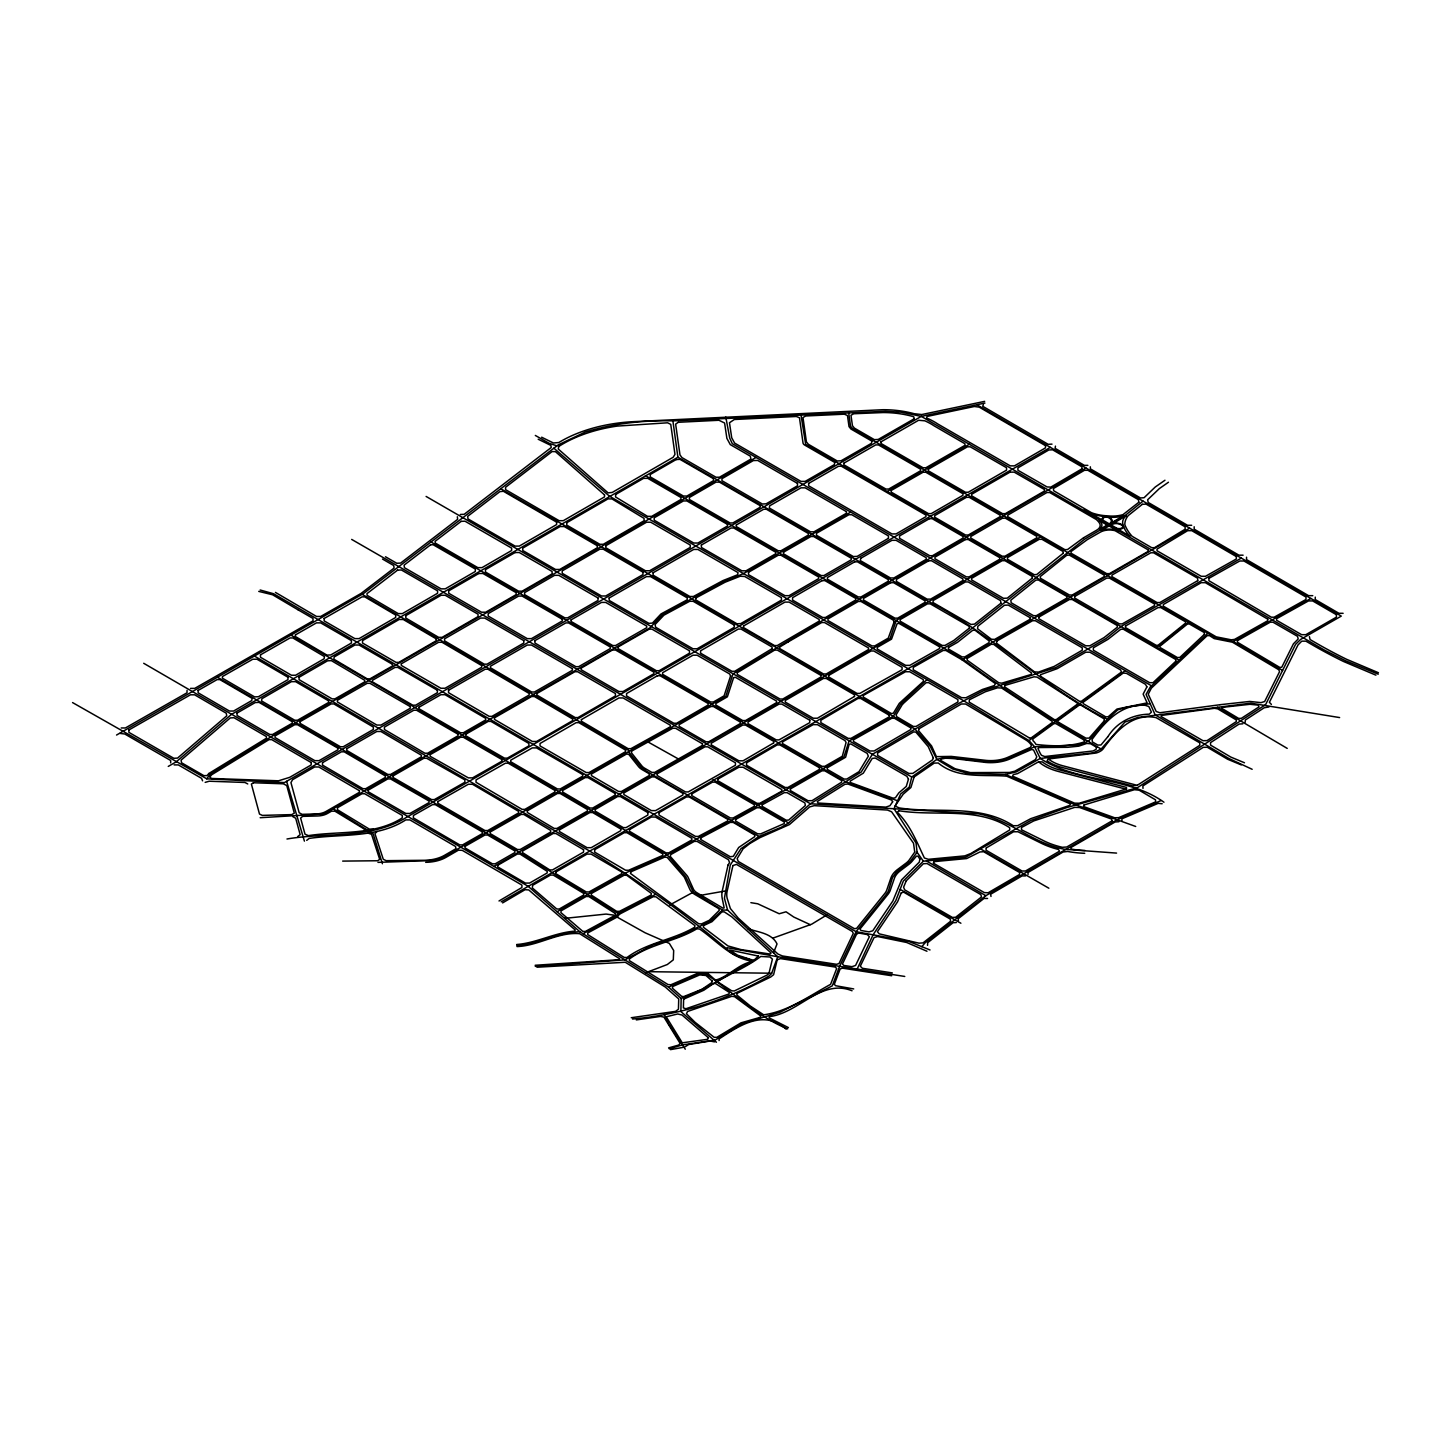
<?xml version="1.0" encoding="UTF-8"?>
<svg xmlns="http://www.w3.org/2000/svg" width="1451" height="1451" viewBox="0 0 1451 1451"><rect width="100%" height="100%" fill="white"/><g stroke="black" fill="none" stroke-linecap="round" stroke-linejoin="round"><path stroke-width="1.5" d="M187.034 690.386L187.016 692.78L125.385 727.967L121.195 727.967M719.097 1040.548L719.116 1038.898C740.191 1025.059 763.752 1009.225 786.097 1029.14M1246.554 557.202L1246.518 559.596L1308.584 595.654L1312.774 595.672M170.656 762.881L170.692 760.505L124.786 734.006L119.943 733.39M1315.277 597.123L1315.223 599.517L1338.947 613.301L1343.118 613.32M143.703 663.288L528.091 886.253L579.783 931.705L668.566 987.133L681.154 998.469L680.882 1011.601L716.413 1042.253M591.409 893.453L591.301 895.086L616.657 911.319L619.396 911.373L651.082 895.067L651.39 893.453L626.778 875.316L624.148 875.207L591.682 893.29M927.534 945.345L927.715 942.66L953.126 922.691L956.318 922.564M1245.139 722.29L1245.357 720.004L1264.22 707.762L1269.008 706.963M1055.457 446.128L1055.113 448.341L1084.405 465.372L1087.851 465.372M1150.171 703.681L1127.246 707.072L1117.814 709.811L1107.385 719.333L1088.667 741.008L1078.945 745.016L1034.617 746.793L1007.121 758.891L997.508 761.467L986.734 761.648L945.381 757.186L936.856 759.417L911.754 777.01L909.269 787.095L900.654 793.987L894.034 808.751L916.034 842.958L917.086 852.263L923.344 861.205L965.441 857.36L1030.954 820.414L1066.938 807.518L1137.366 787.712L1265.562 704.696L1295.58 644.298L1300.622 639.456L1341.268 616.095L976.904 404.756M983.433 404.557L982.708 406.28L1048.184 444.314L1051.993 444.133M857.16 969.068L873.085 934.825L895.793 900.618L903.338 881.065L923.344 861.205M773.546 952.817L777.029 943.948C771.968 933.156 758.057 932.213 748.045 928.785M500.758 488.751L776.738 647.817L915.055 729.164L930.218 746.34L936.856 759.417L952.582 768.921L967.853 773.419L1005.362 774.435L1016.317 771.896L1040.258 758.438L1093.22 752.869L1101.164 749.024L1124.87 722.108L1137.747 717.447L1250.708 703.155L1339.618 717.574M685.053 1046.806L688.681 1044.539L710.156 1041.02L714.527 1041.891M619.523 914.021L617.437 916.905L587.782 932.939L587.691 934.553L624.238 957.442L626.995 957.497C647.418 942.37 673.173 940.012 694.666 927.207L694.938 925.575L655.997 896.845L653.258 896.682L619.124 914.366M72.55 702.574L206.749 778.824L209.887 774.508L270.775 736.999L756.025 457.446M917.086 852.263L910.23 861.441L896.119 872.577L892.456 877.71L888.338 891.277L885.654 895.231L856.072 931.687L839.567 966.33L832.275 985.864L779.876 1012.308L742.404 1023.608L715.18 1040.059L682.46 1044.901L669.237 1048.819M655.253 894.56L618.217 913.386L616.167 916.071L583.066 933.755M921.838 946.669L925.012 942.914L985.828 895.702L1116.49 820.087L1160.963 800.589M363.693 830.697L364.908 829.41L334.963 811.2L331.517 811.163L327.436 813.503A14.746 8.506 0 0 1 317.715 815.97L302.624 816.369L300.629 818.11L305.018 834.198L308.392 835.631C339.552 830.824 374.521 835.722 402.308 817.874L402.308 815.462L364.691 793.751L361.916 793.751L337.521 807.717L337.466 809.749L369.261 829.083L373.56 829.319M377.097 831.459L374.938 833.654L383.282 859.3L386.184 860.661L424.182 860.298A29.473 17.013 0 0 0 444.532 855.31L455.94 848.726L455.596 846.513L409.907 819.906L405.772 819.888C377.206 838.333 341.257 833.672 309.154 838.424L306.705 840.365M1207.849 633.307L1150.226 687.067L1146.054 694.412L1155.159 714.871L1228.834 758.474L1252.159 769.284M926.953 679.648L900.962 703.699L893.381 716.25L849.035 741.044L843.902 756.987L731.34 820.45L667.17 854.802L625.544 872.94L557.075 911.736M904.753 976.45L777.7 956.735L727.586 910.103L722.544 910.067L710.156 921.294L677.164 937.219L653.059 944.837L624.909 959.873L535.292 966.384M727.586 910.103L724.43 898.242L730.288 864.977L740.989 848.654L759.018 836.447L781.255 827.27L788.528 822.935L810.438 803.763L861.205 772.041L872.396 754.284L959.673 702.919L983.633 690.622L1055.766 667.623L1106.115 638.494L1120.916 626.542L1241.294 558.109M1156.991 647.382L1188.442 622.134M1143.043 501.121L1125.758 514.978L1084.604 539.192L955.175 641.705L501.194 901.833M297.709 836.574L300.157 834.633L295.696 818.237L292.776 816.623M553.865 448.196L609.456 496.169L963.754 700.815L1028.995 740.59L1125.214 670.652M1137.203 785.336L1199.832 745.288L1199.723 742.821L1156.102 717.646C1132.342 712.586 1115.438 731.703 1103.05 749.024A14.746 8.506 0 0 1 1096.158 753.015L1048.166 759.036L1047.096 760.796A39.304 22.69 0 0 0 1061.588 767.325L1132.542 785.898L1137.203 785.336L1062.803 765.765A36.348 20.985 0 0 1 1048.438 759M1164.972 480.245L1155.268 486.992L1144.077 497.711L1140.468 497.965L1090.354 468.836L1090.354 466.823M1168.454 482.24L1159.349 488.588L1147.632 499.779L1148.194 502.445L1187.553 525.316L1191.67 525.298M826.997 914.837L811.671 924.196L772.803 938.162M499.017 900.98L521.925 887.504L521.907 885.074L462.27 850.359L458.443 850.159L446.019 857.341A29.473 17.013 0 0 1 425.687 862.311M502.608 902.903L525.026 889.717L528.726 889.916L575.285 930.018L574.451 931.161C554.554 932.703 536.489 943.023 516.665 944.51M1086.001 468.038L822.717 620.393L732.936 673.917L725.826 696.317L441.34 858.303L433.831 860.461L377.967 862.366M850.54 512.221L743.329 573.689L723.995 581.561L662.781 614.317L649.957 627.848L324.262 813.902L260.164 817.711M645.477 475.674L963.138 659.298L1189.602 528.128M168.262 766.418L176.315 761.775L231.398 714.436L677.907 457.228L929.311 601.857C992.901 634.504 1043.396 687.048 1107.385 719.333M1040.494 536.906L896.246 620.357L890.116 638.513L494.084 866.338M887.25 491.49L969.377 444.26M1050.361 447.361L406.425 817.366C371.093 839.512 326.493 832.149 286.972 839.004M116.552 735.04L363.439 593.586L558.327 444.804L585.243 432.072A169.64 97.942 0 0 1 672.901 420.899L885.273 411.286L901.289 412.193L921.276 416.383L1324.491 650.121L1345.458 660.695L1378.232 674.189M1038.644 761.775L1017.532 773.619L1013.306 774.634L1012.544 776.14L1074.611 803.165L1079.181 803.237L1126.52 788.909L1126.448 787.421L1059.556 769.901A44.219 25.519 0 0 1 1042.38 761.92L1038.644 761.775A47.157 27.224 0 0 0 1058.341 771.46L1125.831 789.126M848.69 412.809L850.558 426.322L852.789 428.789L1215.213 637.551L1233.223 641.487L1310.852 598.465M669.636 905.043L693.306 892.147L722.544 910.067M668.566 987.133L699.237 973.893L707.29 974.999C734.079 993.028 757.186 1016.552 787.657 1028.868M681.154 998.469C699.273 991.577 717.356 982.127 733.136 971.59L753.105 961.288C745.687 956.808 736.274 957.86 729.726 951.421C686.087 914.42 638.585 880.394 589.269 850.848L254.415 656.052M205.171 782.379L209.216 781.218L244.929 782.47L247.758 783.957M668.585 1047.894L678.615 1045.083L680.138 1043.414L663.941 1017.115L660.55 1016.425L636.318 1019.908M670.453 1049.635L682.895 1047.404M645.586 972.787L667.315 964.516L673.3 959.855L673.681 950.532L669.364 943.422L645.133 932.793L613.465 915.073L606.083 914.076L564.639 918.374M984.667 401.365L921.73 414.551L914.239 413.716A72.35 41.771 0 0 0 882.988 409.708L634.051 421.624A117.386 67.762 0 0 0 558.798 442.537L553.411 442.99L541.64 437.204M984.939 403.07L921.276 416.383L284.396 782.597L206.749 778.824M698.965 895.612L725.427 890.95M632.527 1019.037C680.537 1014.721 727.259 1000.102 769.03 976.015L771.569 973.567L777.7 956.735L727.024 947.703M631.239 1017.731L675.531 1011.365L678.433 1009.243L678.723 998.959L665.32 987.061L625.272 962.267L536.943 967.218M1219.801 704.751L1159.821 712.749L1156.193 711.48L1148.231 694.177L1151.368 688.155L1207.105 635.701L1209.445 635.574L1214.215 638.603L1232.443 642.213L1278.748 669.727L1279.564 671.632L1264.673 701.504L1261.028 702.647L1249.764 701.432L1220.001 704.714M516.901 945.472C538.394 943.64 558.036 932.576 579.783 931.705M516.955 946.56C538.375 945.907 558.091 931.76 579.62 933.682L619.631 958.73L619.015 959.71L535.147 965.278M1242.782 723.813L1239.081 724.085L1210.497 742.658L1210.606 745.143L1230.829 757.077L1244.486 762.773M1118.939 821.719L1115.112 821.973L1070.493 847.747L1071.636 849.125A53.252 30.743 0 0 0 1085.003 850.467M460.312 514.47L464.175 514.307L551.235 447.525L550.908 445.421L538.194 439.236M1029.321 737.906L1031.262 737.852L1052.193 722.58L1052.138 721.274L1001.698 688.046L997.508 687.81L985.302 691.782L969.359 699.799L969.195 702.139L1029.067 737.761M342.672 861.096L377.695 860.751L379.69 859.337L371.547 834.307L368.191 833.164M1025.531 875.914L1022.066 875.914L990.634 894.233L990.997 896.446M190.516 688.391L194.688 688.409L313.017 620.865L313.017 618.452L298.253 609.928M1243.09 555.189L1238.9 555.171L1194.209 529.18L1194.173 526.749M174.12 764.895L178.328 764.913L201.58 778.335L202.578 780.819M987.569 898.477L984.032 898.423L958.15 918.755L958.422 920.895M771.696 973.222L649.595 971.698M1116.563 853.097L1065.342 849.361C1033.765 844.228 1009.225 818.999 977.629 813.739L810.438 803.763L351.668 539.409M1162.16 803.727L1158.116 803.364L1121.877 818.817L1121.986 820.414M892.311 972.914L862.366 968.289L860.298 966.203L874.046 937.6L877.601 936.53L906.657 942.479L926.971 951.239M891.694 975.743L842.378 968.143L840.147 968.978L834.307 984.304L835.613 985.719L853.714 988.929M750.874 902.667L757.748 903.792L779.205 913.749L786.061 911.808L793.788 917.05L810.311 924.704M852.045 990.761C821.103 978.409 798.975 1013.034 769.411 1016.625L769.157 1017.895L788.383 1027.58M258.75 591.391L272.607 594.783L298.235 609.928M260.146 590.013L273.586 593.731L856.072 931.687L908.761 941.409L930.018 949.97M556.948 445.856L549.222 443.335L535.328 435.445M1135.698 826.471L1072.253 803.618L1005.362 774.435M897.607 800.789L845.643 781.763L431.001 542.003M1241.258 764.913L1227.6 759.236L1207.323 747.265L1203.278 747.319L1142.898 785.934L1142.989 788.419M1378.45 672.738L1346.582 659.28A499.761 288.531 0 0 1 1316.547 643.301L1310.09 639.565L1309.401 636.644M1375.911 675.168L1343.535 661.493A504.676 291.379 0 0 1 1313.064 645.296L1305.918 641.161L1301.747 641.161L1298.01 644.933L1269.389 702.302L1271.402 704.424M1163.956 802.222C1127.518 776.104 1077.404 782.923 1040.258 758.438L1034.617 746.793L1028.995 740.59M900.128 889.372L960.888 923.235M646.82 741.298L679.721 759.707M981.384 849.397L1048.855 888.212M713.04 779.604L788.528 822.935M1151.568 685.833L732.283 443.68L729.726 438.057L725.79 417.09M962.213 659.897L945.925 650.483L943.132 650.465L913.278 667.369L913.259 669.763L961.596 697.677L965.913 697.768L982.436 689.461L994.407 685.561L995.422 683.621L962.086 659.806M426.104 496.442L911.754 777.01M385.494 556.767L396.74 563.26L400.585 563.097L457.645 519.331L457.337 516.756M382.502 559.052L393.747 565.545L394.055 568.103L361.099 593.405L320.689 616.475L316.518 616.457L275.436 592.407M1179.083 660.151L805.686 444.369L801.006 415.004M362.17 594.311L629.734 751.038M759.018 836.447L646.62 771.352L640.562 766.636L628.464 751.745M217.487 677.218L518.333 851.628L618.217 913.386M1287.218 748.39L1217.462 707.236M926.409 860.933L985.828 895.702M1233.223 641.487L1282.575 670.453M290.925 635.121L667.17 854.802L685.779 876.785L693.306 892.147M333.258 808.769L373.125 833.708L382.411 863.744M1101.164 749.024C1053.879 721.165 1007.194 692.145 963.138 659.298M685.271 1049.2L668.585 1023.735L664.177 1014.176M286.627 781.309L304.42 841.127M672.901 420.899L677.907 457.228M1028.034 874.463L1028.015 872.45L1063.111 851.991L1067.664 851.465A69.63 40.211 0 0 0 1084.731 853.297M393.076 775.904L393.076 777.5L431.564 799.592L434.357 799.592L464.882 782.252L464.864 779.858L426.648 758.256L423.855 758.256L393.076 775.904M1030.065 617.673L1030.065 619.287L994.66 639.401L991.414 639.256L977.575 628.773L977.829 626.27L1004.437 605.248L1008.264 605.085L1030.065 617.673M1038.825 617.11L1038.825 618.725L1085.729 645.786L1089.882 645.786L1104.12 637.569L1117.361 627.158L1117.143 625.454L1072.216 599.499L1069.423 599.499L1038.825 617.11M237.057 713.058L237.057 715.47L269.777 734.478L272.57 734.496L292.195 723.269L292.213 721.673L259.04 702.375L255.213 702.574L237.057 713.058M287.969 677.236L287.969 679.648L258.423 696.716L254.614 696.897L222.402 678.179L222.402 676.565L252.782 659.226L256.972 659.226L287.969 677.236M299.069 677.254L299.069 679.667L332.116 698.874L334.909 698.874L364.673 681.879L364.691 680.265L331.354 660.622L327.545 660.822L299.069 677.254M311.185 762.537L311.185 764.949L289.71 777.337L278.501 780.801L211.574 778.462L209.706 777.083L211.719 774.725L268.979 739.647L271.682 739.611L311.185 762.537M410.307 706.637L410.307 708.233L380.996 725.065L376.843 725.065L337.376 701.939L337.394 700.325L367.157 683.33L369.932 683.33L410.307 706.637M419.067 707.199L419.067 708.795L460.547 732.755L463.322 732.773L485.686 719.95L485.704 718.354L445.022 694.684L440.868 694.684L419.067 707.199M437.404 690.259L437.404 692.671L415.603 705.186L412.809 705.186L372.454 681.897L372.472 680.283L395.017 667.406L397.81 667.406L437.404 690.259M523.811 640.635L523.793 643.047L487.028 664.159L484.253 664.159L444.568 640.834L444.586 638.821L480.535 618.072L484.707 618.072L523.811 640.635M534.929 640.635L534.929 643.047L575.866 666.68L578.659 666.68L610.272 648.579L610.272 646.983L568.592 622.914L565.799 622.914L534.929 640.635M556.622 522.142L556.622 524.555L519.277 546.102L515.105 546.102L468.002 518.896L467.675 516.338L499.888 491.635L503.388 491.272L556.622 522.142M562.335 619.305L562.335 620.901L531.465 638.64L527.293 638.64L488.189 616.058L488.189 613.646L518.624 596.071L522.106 596.071L562.335 619.305M566.761 522.705L566.761 525.117L599.843 544.288L603.308 544.288L644.063 520.764L644.063 518.37L612.05 498.963L608.023 498.872L566.761 522.705M571.095 619.867L571.095 621.463L612.775 645.532L615.569 645.55L646.711 627.703L646.711 626.088L605.684 602.401L601.512 602.401L571.095 619.867M597.34 545.739L597.34 547.752L559.723 569.463L555.552 569.463L522.759 550.509L522.759 548.115L560.086 526.55L564.258 526.55L597.34 545.739M598.03 597.993L598.03 600.406L567.631 617.854L564.838 617.854L524.609 594.638L524.609 592.625L554.59 575.322L558.762 575.322L598.03 597.993M605.811 545.739L605.811 547.752L645.459 570.751L649.631 570.751L690.241 547.426L690.241 545.032L650.737 522.215L646.566 522.215L605.811 545.739M609.166 597.993L609.166 600.406L648.942 623.368L652.424 623.078L661.057 613.918L687.175 599.825L687.248 597.866L650.592 576.609L646.42 576.609L609.166 597.993M701.377 545.032L701.377 547.444L741.842 570.805L746.014 570.805L775.686 553.792L775.686 552.196L733.789 528.019L731.014 528.001L701.377 545.032M727.55 524.41L727.531 526.006L697.895 543.037L693.723 543.019L654.201 520.202L654.201 517.807L683.421 500.94L686.903 500.94L727.55 524.41M736.31 524.972L736.31 526.568L778.208 550.763L780.983 550.763L808.37 535.074L808.37 533.478L766.436 509.265L763.661 509.265L736.31 524.972M743.529 625.998L743.529 627.594L774.526 645.568L777.264 645.55L819.216 621.101L819.216 619.486L789.09 602.092L784.937 602.092L743.529 625.998M760.179 505.655L760.179 507.251L732.828 522.959L730.053 522.959L689.388 499.489L689.388 497.475L715.978 482.131L719.46 482.131L760.179 505.655M790.378 788.927L790.378 790.523L808.026 800.716L812.088 800.662L841.653 782.162L841.616 780.547L824.767 770.807L821.973 770.807L790.378 788.927M797.506 483.401L797.506 485.813L766.164 503.805L762.337 504.005L721.963 480.698L721.963 478.685L753.341 460.566L757.73 460.439L797.506 483.401M808.642 483.419L808.642 485.813L891.93 533.914L896.101 533.914L925.956 516.665L925.956 515.069L841.362 466.224L838.569 466.224L808.642 483.419M819.489 767.76L819.489 769.375L787.893 787.476L785.1 787.476L746.558 765.239L746.558 762.809L777.156 744.925L779.913 744.925L819.489 767.76M820.976 675.386L820.958 677L782.778 699.037L780.003 699.037L737.253 674.352L737.217 672.738L774.598 650.121L777.337 650.102L820.976 675.386M827.288 767.779L827.27 769.375L844.065 779.06L846.804 779.042L859.01 771.66L868.333 756.207L867.208 753.395L850.866 743.964L849.161 744.29L845.607 757.259L827.288 767.779M828.739 675.404L828.739 677L857.033 693.415L859.826 693.415L902.069 669.727L902.105 667.333L873.792 650.991L871.017 650.991L828.739 675.404M843.865 463.177L843.865 464.792L885.908 489.06L888.683 489.06L920.533 470.813L920.551 469.199L878.472 444.913L875.678 444.913L843.865 463.177M880.975 441.866L880.975 443.462L923.054 467.766L925.847 467.766L964.969 445.348L964.969 443.752L934.208 425.905A67.435 38.941 0 0 0 924.904 420.826L918.592 420.264L880.975 441.866M910.811 727.894L910.811 729.508L874.119 750.965L869.965 750.983L853.442 741.443L853.46 739.847L891.73 718.299L894.523 718.318L910.811 727.894M1066.92 596.452L1066.92 598.066L1036.322 615.677L1033.547 615.677L1011.184 602.764L1010.821 600.17L1035.851 580.11L1038.39 579.983L1066.92 596.452M1074.719 596.47L1074.719 598.066L1119.41 623.876L1122.222 623.894L1154.543 605.593L1154.543 603.979L1109.471 578.115L1106.678 578.115L1074.719 596.47M337.956 748.19L337.938 749.804L319.039 760.669L314.867 760.65L275.037 737.543L275.055 735.947L294.698 724.72L297.473 724.72L337.956 748.19M368.191 790.16L368.191 791.756L405.772 813.449L409.944 813.467L429.024 802.621L429.043 801.025L390.555 778.933L387.762 778.933L368.191 790.16M392.532 664.358L392.514 665.955L369.969 678.832L367.194 678.832L333.857 659.189L334.22 656.958L354.878 645.024L359.05 645.024L392.532 664.358M401.31 663.814L401.292 665.41L440.886 688.264L445.058 688.264L481.732 667.206L481.75 665.592L442.065 642.285L438.619 642.267L401.31 663.814M458.044 734.206L458.026 735.802L427.628 753.214L424.871 753.214L384.424 729.508L384.442 727.096L413.771 710.246L416.564 710.246L458.044 734.206M465.825 734.206L465.825 735.802L504.495 758.148L507.288 758.148L528.871 745.887L528.908 743.474L490.964 721.401L488.189 721.401L465.825 734.206M554.899 790.414L554.899 792.028L524.863 809.368L522.088 809.368L476.019 782.289L476.055 779.876L505.438 763.19L508.213 763.19L554.899 790.414M572.383 668.675L572.383 670.289L534.44 692.018L531.683 692L490.456 667.786L490.474 666.19L527.275 645.042L531.447 645.042L572.383 668.675M581.162 668.131L581.162 669.727L618.906 691.528L623.078 691.528L653.875 673.754L653.875 672.139L615.55 650.03L612.449 650.03L581.162 668.131M618.072 646.983L618.072 648.579L656.378 670.707L659.153 670.707L689.479 653.186L689.479 650.792L651.989 629.154L649.214 629.135L618.072 646.983M642.956 572.184L642.956 574.596L605.702 595.998L601.512 595.998L562.226 573.308L562.226 570.896L599.825 549.185L603.308 549.203L642.956 572.184M653.095 572.764L653.095 575.176L689.824 596.47L693.36 596.506L722.961 580.581L737.652 574.759L738.015 572.601L697.895 549.439L693.705 549.439L653.095 572.764M748.516 572.256L748.498 574.65L784.937 595.672L789.09 595.672L818.654 578.604L818.654 577.008L780.964 555.243L778.189 555.243L748.516 572.256M783.486 552.214L783.486 553.81L821.157 575.557L823.932 575.557L851.229 559.814L851.229 558.2L813.648 536.525L810.873 536.525L783.486 552.214M846.441 511.659L846.441 513.255L813.993 531.828L810.529 531.828L769.302 508.013L769.647 505.819L800.988 487.826L805.16 487.826L846.441 511.659M891.186 490.492L891.186 492.107L928.459 513.618L931.234 513.618L962.956 495.299L962.956 493.703L925.829 472.246L923.036 472.246L891.186 490.492M928.35 469.217L928.332 470.813L965.459 492.252L968.252 492.252L1006.559 470.142L1006.541 467.73L970.247 446.799L967.454 446.799L928.35 469.217M128.885 729.962L128.885 732.356L173.83 758.293L177.548 758.093L226.737 715.869L226.302 713.239L194.634 694.811L190.462 694.793L128.885 729.962M324.172 618.471L324.153 620.883L354.878 638.621L359.05 638.621L395.688 617.455L395.706 615.043L364.781 596.887L362.006 596.869L324.172 618.471M448.522 690.277L448.522 692.689L489.187 716.359L491.962 716.359L529.143 695.047L529.162 693.451L487.953 669.237L485.178 669.219L448.522 690.277M465.045 846.35L465.045 847.946L492.433 863.817L495.208 863.835L514.887 852.553L514.905 850.939L487.699 835.032L484.906 835.032L465.045 846.35M582.685 774.544L582.685 776.158L560.195 788.981L557.402 788.963L510.734 761.757L510.752 760.161L532.336 747.882L536.525 747.9L582.685 774.544M615.133 793.479L615.115 795.094L592.697 808.044L589.922 808.026L562.662 792.046L562.68 790.432L585.17 777.591L587.963 777.609L615.133 793.479M647.871 812.614L647.871 815.027L626.07 827.614L623.295 827.614L595.164 811.109L595.182 809.495L617.6 796.545L620.375 796.545L647.871 812.614M649.359 773.836L649.359 775.451L621.391 791.484L618.616 791.484L591.446 775.614L591.464 774L626.469 754.048L628.682 754.284L638.458 766.527A19.643 11.354 0 0 0 642.376 769.792L649.359 773.836M657.14 773.855L657.14 775.469L685.471 791.92L688.246 791.92L735.439 765.221L735.457 762.827L707.725 746.83L704.932 746.812L657.14 773.855M682.968 793.352L682.949 794.948L655.562 810.637L651.39 810.619L623.857 794.549L623.876 792.935L651.844 776.902L654.637 776.902L682.968 793.352M691.71 793.933L691.71 795.529L730.343 817.965L733.154 817.983L754.339 806.303L754.375 804.725L715.27 782.143L712.477 782.143L691.71 793.933M1148.303 549.947L1148.303 551.326L1109.471 573.635L1106.678 573.635L1071.164 553.266L1071.001 551.58L1087.252 539.663L1100.039 532.299A13.186 7.618 0 0 1 1115.075 530.685L1148.303 549.947M1336.444 614.734L1336.425 617.147L1305.827 634.686L1301.638 634.686L1276.59 620.266L1276.626 618.67L1308.494 600.914L1312.683 600.932L1336.444 614.734M260.473 654.836L260.454 657.249L291.451 675.241L295.605 675.241L324.099 658.79L324.462 656.577L292.848 637.95L290.073 637.932L260.473 654.836M299.994 721.691L299.994 723.287L340.459 746.757L343.234 746.757L373.324 729.472L373.36 727.06L333.893 703.935L331.118 703.916L299.994 721.691M322.503 762.682L322.485 765.094L362.913 788.691L365.688 788.709L385.277 777.482L385.295 775.886L344.177 751.818L341.402 751.818L322.503 762.682M328.633 700.869L328.615 702.465L297.509 720.24L294.734 720.24L261.543 700.924L261.887 698.729L291.433 681.662L295.587 681.662L328.633 700.869M346.698 748.77L346.68 750.385L387.798 774.453L390.573 774.453L421.352 756.805L421.37 755.209L380.942 731.504L376.788 731.485L346.698 748.77M405.808 615.641L405.79 618.053L438.655 637.352L442.102 637.37L478.05 616.621L478.05 614.208L445.239 595.273L441.068 595.273L405.808 615.641M436.152 638.803L436.134 640.816L398.807 662.363L396.014 662.363L362.532 643.029L362.532 640.616L399.134 619.486L403.287 619.504L436.152 638.803M482.439 831.985L482.421 833.581L462.543 844.917L459.749 844.899L413.372 817.892L413.408 815.48L432.507 804.634L435.3 804.634L482.439 831.985M494.465 717.81L494.446 719.406L532.39 741.479L536.544 741.479L572.673 720.621L572.692 719.025L534.403 696.516L531.628 696.516L494.465 717.81M497.693 865.286L497.693 866.882L525.389 883.079L529.561 883.079L547.154 872.976L547.227 871.344L520.038 854.077L517.318 854.022L497.693 865.286M501.973 759.58L501.973 761.176L472.573 777.863L468.365 777.881L430.131 756.261L430.131 754.665L460.529 737.253L463.322 737.253L501.973 759.58M581.398 719.605L581.398 721.22L628.102 748.662L630.895 748.68L670.289 726.806L670.326 725.228L623.078 697.949L618.906 697.949L581.398 719.605M620.792 829.047L620.792 830.661L591.21 847.692L587.056 847.674L559.415 831.514L559.433 829.899L589.868 812.542L592.643 812.542L620.792 829.047M198.152 690.422L198.134 692.816L229.439 711.044L233.593 711.044L251.749 700.561L252.111 698.348L219.881 679.612L217.088 679.594L198.152 690.422M359.431 790.704L359.413 792.3L325.913 811.508A14.746 8.506 0 0 1 316.191 813.957L302.062 814.337L299.16 812.723L290.944 782.597L292.558 779.713L314.649 766.962L318.803 766.98L359.431 790.704M437.821 801.605L437.821 803.201L484.942 830.534L487.736 830.552L518.587 812.959L518.606 811.363L472.518 784.284L468.347 784.247L437.821 801.605M583.574 849.687L583.556 852.1L552.45 869.947L549.729 869.893L522.56 852.626L522.632 850.993L553.139 833.491L555.914 833.509L583.574 849.687M594.674 849.706L594.656 852.118L625.508 870.183L628.464 870.31L662.672 855.437L662.871 853.95L626.977 832.693L624.22 832.693L594.674 849.706M604.541 494.918L604.523 496.895L563.296 520.691L559.125 520.691L505.547 489.622L505.583 487.264L552.106 451.569L555.443 451.642L604.541 494.918M659.008 812.651L658.99 815.063L695.464 836.393L698.294 836.447L727.695 820.94L727.767 819.362L689.189 796.962L686.414 796.962L659.008 812.651M750.33 960.888L750.33 961.922C737.598 965.278 729.127 975.798 716.758 979.788L714.799 979.588L708.052 973.603L698.838 972.75L670.942 984.739L668.04 984.576L629.317 960.598L629.408 958.984C649.758 943.948 675.422 941.626 696.825 928.821L699.509 928.985C716.032 940.23 729.98 957.116 750.33 960.888M939.668 646.874L939.649 648.47L909.795 665.374L905.605 665.356L877.256 648.996L877.256 647.382L891.513 639.147L897.117 623.658L898.913 623.35L939.668 646.874M948.464 647.454L948.446 649.05L962.067 656.922L964.824 656.904L989.002 642.648L989.183 640.943L975.108 630.278L972.75 630.278L957.497 642.34L948.464 647.454M490.22 832.003L490.202 833.6L517.408 849.506L520.183 849.506L550.673 832.04L550.691 830.425L523.811 814.446L521.054 814.428L490.22 832.003M536.924 693.469L536.906 695.083L575.195 717.574L577.951 717.574L615.442 695.936L615.442 693.542L577.661 671.74L574.886 671.722L536.924 693.469M629.498 829.646L629.48 831.26L665.973 852.843L668.748 852.862L691.855 839.929L691.873 838.333L655.471 817.058L651.318 817.04L629.498 829.646M717.81 779.133L717.81 780.729L756.932 803.31L759.744 803.328L781.781 791.176L781.817 789.598L743.093 767.234L738.904 767.234L717.81 779.133M527.33 810.819L527.312 812.451L554.191 828.43L556.948 828.448L587.401 811.073L587.419 809.477L560.159 793.479L557.384 793.479L527.33 810.819M625.581 750.094L625.562 751.691L588.979 772.567L586.186 772.549L540.026 745.905L540.026 743.492L576.12 722.652L578.895 722.652L625.581 750.094M782.47 741.896L782.452 743.492L821.991 766.328L824.785 766.328L842.305 756.279L846.078 742.495L844.99 740.572L817.421 724.648L813.213 724.629L782.47 741.896M809.767 720.24L809.749 722.634L779.006 739.901L776.212 739.883L748.009 723.614L748.009 721.999L779.042 704.098L781.817 704.098L809.767 720.24M295.387 634.903L295.369 636.517L326.965 655.126L330.774 654.945L351.414 643.029L351.414 640.616L320.671 622.878L316.481 622.86L295.387 634.903M1267.739 619.142L1267.721 620.756L1234.547 639.401L1231.282 639.818L1216.228 636.844L1163.321 606.137L1163.303 604.541L1201.21 582.667L1205.364 582.667L1267.739 619.142M702.447 743.783L702.429 745.361L654.655 772.404L651.88 772.404L644.716 768.25A14.746 8.506 0 0 1 641.777 765.802L631.366 752.743L631.947 750.929L672.792 728.257L675.604 728.275L702.447 743.783M1236.361 556.585L1236.343 558.98L1205.473 576.301L1201.247 576.301L1157.027 550.763L1156.991 549.131L1187.643 530.685L1191.761 530.649L1236.361 556.585M1208.955 578.314L1208.901 580.708L1271.33 617.201L1274.123 617.219L1305.991 599.463L1306.027 597.068L1243.979 561.011L1239.789 560.993L1208.955 578.314M889.282 715.252L889.245 716.848L850.957 738.396L848.164 738.396L820.885 722.652L820.867 720.222L857.976 698.475L860.733 698.475L889.282 715.252M555.806 872.015L555.769 873.629L586.204 891.93L588.979 891.966L621.808 873.665L621.844 872.069L591.156 854.113L587.002 854.113L555.806 872.015M583.719 893.381L583.683 894.995L559.161 909.07L556.676 908.943L532.281 887.867L532.735 885.255L550.509 875.062L553.266 875.08L583.719 893.381M762.247 804.779L762.21 806.357L786.206 820.214L788.691 820.069L805.359 805.541L804.906 802.929L787.095 792.645L784.284 792.627L762.247 804.779M863.291 695.446L863.254 697.042L891.295 713.511L893.308 713.257L899.294 703.354L923.507 681.263L923.162 679.503L909.741 671.759L905.533 671.74L863.291 695.446M1125.523 625.998L1125.486 627.576L1156.247 645.332L1158.134 645.242L1185.648 623.023L1185.449 621.735L1160.818 607.588L1158.025 607.588L1125.523 625.998M735.639 819.434L735.603 821.03L757.567 833.781L760.56 833.926L784.229 823.551L784.229 821.955L759.653 807.772L756.842 807.754L735.639 819.434M1237.431 640.635L1237.395 642.231L1279.873 667.478L1281.777 667.206L1293.44 643.809L1298.192 639.02L1297.557 636.354L1273.017 622.207L1270.224 622.189L1237.431 640.635M683.621 999.177L683.385 1007.883L685.906 1008.753L728.892 994.026L729.4 992.484L715.524 983.524L713.547 983.56L703.826 990.235L683.621 999.177M695.845 597.957L695.791 599.916L736.945 623.785L740.772 623.585L781.454 600.097L781.454 597.685L744.726 576.482L740.21 576.228L725.101 582.214L695.845 597.957M700.797 837.898L700.724 839.476L730.27 856.743L733.317 856.344L738.686 847.493L754.756 836.647L754.756 835.032L733.227 822.427L730.198 822.391L700.797 837.898M615.677 494.465L615.532 496.949L647.527 516.356L651.699 516.356L680.918 499.489L680.918 497.475L647.763 478.34L643.591 478.34L615.677 494.465M615.478 913.604L615.351 915.218L585.279 931.488L582.74 931.324L560.866 912.552L561.156 910.811L586.113 896.482L588.816 896.537L615.478 913.604M967.2 658.428L967.073 660.114L998.814 682.804L1001.789 683.167L1031.044 674.497L1031.607 673.083L993.735 644.389L991.178 644.298L967.2 658.428M712.187 981.021L712.042 982.381L702.157 989.183L683.693 996.601L681.662 996.365L672.339 988.095L672.847 986.462L699.745 974.909L705.93 975.489L712.187 981.021M986.263 847.946L986.009 850.195L1022.048 871.017L1025.512 870.999L1059.484 851.211L1058.541 849.488A70.21 40.537 0 0 1 1041.056 843.14L1017.931 831.731L1013.523 831.786L986.263 847.946M718.172 980.949L718.027 982.073L731.667 990.797L734.279 990.979L767.107 975.054L768.885 973.621L772.404 959.111L769.973 956.989L760.796 956.445C748.154 966.13 732.302 972.877 718.172 980.949M728.076 864.977L722.471 890.007A54.05 31.196 0 0 0 722.217 898.405L724.176 907.891L723.033 908.199L697.097 892.837A14.746 8.506 0 0 1 693.378 889.046L688.137 877.438A19.643 11.354 0 0 0 686.795 875.352L670.253 856.38L670.761 854.585L694.34 841.38L697.115 841.399L728.456 859.736L729.563 862.547L728.076 864.977M732.936 865.558L727.314 890.442A49.134 28.367 0 0 0 727.096 898.06L730.379 908.526L738.251 918.102L778.008 954.069L782.397 955.955L836.61 964.316L839.041 963.518L853.261 933.41L852.372 931.506L736.455 864.397L732.936 865.558M996.819 641.034L996.547 643.156L1034.472 671.867L1038.444 672.103L1054.188 666.408L1082.246 650.211L1082.246 647.799L1035.361 620.72L1032.568 620.72L996.819 641.034M860.679 558.363L860.316 560.576L890.442 577.97L893.925 577.97L926.21 559.324L926.21 557.71L896.101 540.316L891.93 540.316L860.679 558.363M734.442 625.236L734.097 627.431L697.115 648.778L692.961 648.778L655.707 627.285L655.036 624.583L663.887 615.188L689.678 601.276L693.197 601.313L734.442 625.236M1045.681 445.765L1045.337 447.978L1014.43 465.862L1010.259 465.862L937.908 424.055A72.35 41.771 0 0 0 929.275 419.194L926.609 418.051L927.026 416.455L974.347 406.498L979.207 407.132L1045.681 445.765M834.76 462.416L834.398 464.61L805.16 481.406L800.988 481.406L734.605 443.081L731.721 437.803L729.472 422.749L734.333 419.502L796.327 416.491L799.465 417.743L803.02 442.954A5.895 3.41 0 0 0 804.725 445.076L834.76 462.416M871.87 441.104L871.507 443.299L841.09 460.783L837.263 460.983L808.352 444.278L806.411 441.866L802.983 417.525L805.722 415.984L844.319 414.188L847.457 415.476L849.016 426.612L850.957 429.024L871.87 441.104M737.144 993.3L736.818 994.969L750.457 1006.142L763.679 1014.811C787.984 1011.565 809.332 995.876 830.589 984.34L836.701 968.434L835.141 967.037L780.438 958.603L777.192 959.837L773.583 974.709L770.717 977.013L737.144 993.3M919.88 859.119L919.281 862.13L901.579 879.868L892.873 900.944L872.758 930.798L868.949 931.887L860.987 930.472L859.935 929.112L888.302 893.943A32.031 18.5 0 0 0 890.315 890.207L894.36 878.399A31.831 18.373 0 0 1 900.345 870.763L908.779 864.415A32.031 18.5 0 0 0 912.153 861.241L916.397 856.144L917.957 856.181L919.88 859.119M1096.521 747.211L1096.085 749.369L1093.075 750.965L1044.811 756.533L1041.528 755.354A39.304 22.69 0 0 1 1039.914 752.652L1037.973 748.553L1039.261 747.555L1067.736 747.301L1078.782 746.159L1086.708 743.456L1090.553 743.746L1096.521 747.211M703.644 925.557L703.3 927.171L727.967 945.943L740.953 949.571L769.792 954.014L771.098 953.017L731.776 916.832L724.176 911.808L721.8 911.972L711.988 921.675L703.644 925.557M558.816 446.436L558.254 449.03L608.096 492.868L612.249 492.433L673.137 457.283L674.969 454.381L670.743 424.363L667.569 422.803L617.237 426.086A116.316 67.163 0 0 0 558.816 446.436M1084.514 740.246L1084.133 741.969C1068.879 746.975 1051.558 746.159 1035.996 744.454A29.473 17.013 0 0 0 1032.931 740.609L1032.894 738.94L1053.861 723.65L1055.82 723.577L1084.514 740.246M630.804 871.851L630.46 873.429L698.729 923.761L701.468 923.942L709.249 920.315L719.243 910.448L718.862 908.671L694.811 894.415A19.643 11.354 0 0 1 689.86 889.354L684.691 877.891A14.746 8.506 0 0 0 683.675 876.313L667.206 857.432L664.739 857.106L630.804 871.851M1040.639 674.661L1040.276 676.112L1079.508 701.305L1081.394 701.268L1121.478 672.049L1120.607 669.945L1089.882 652.206L1085.729 652.206L1057.271 668.639L1040.639 674.661M708.197 1037.61L707.725 1039.297L682.26 1042.816L666.227 1016.788L677.69 1013.977L682.043 1015.029L708.197 1037.61M919.027 728.747L918.501 730.578L931.56 745.905L936.421 756.642L951.257 756.406L986.281 760.415A28.494 16.451 0 0 0 1007.937 757.277L1030.21 747.501L1031.498 745.633A24.558 14.184 0 0 0 1025.549 739.738L965.586 704.007L961.36 703.989L919.027 728.747M908.471 779.187L906.258 786.442L898.804 792.899L895.448 797.742L893.054 798.177L850.486 782.542L850.177 781.128L863.309 773.165L872.196 758.438L875.243 758.039L906.893 776.303L908.471 779.187M914.13 776.938L910.902 787.512L903.175 794.223L895.013 806.012L899.167 807.917C937.001 813.757 979.389 803.618 1013.288 825.728L1017.677 825.673L1030.663 818.69L1069.713 805.396L1070.512 803.945L1006.704 776.176C983.542 774.272 957.769 779.114 938.217 762.99L934.226 763.099L914.13 776.938M914.747 852.082L908.961 860.352A28.494 16.451 0 0 1 905.968 863.182L897.534 869.512A35.368 20.423 0 0 0 890.878 878L886.851 889.808A28.494 16.451 0 0 1 885.074 893.109L856.58 928.422L854.367 928.658L738.251 861.422L737.162 858.593L743.075 848.835L749.841 843.539L759.998 837.626L789.417 824.567L809.712 806.901L814.265 805.65L887.522 810.057L891.621 811.798L913.513 843.231L914.747 852.082M730.597 675.858L724.103 695.827L713.384 702.012L710.609 702.012L662.617 674.316L662.617 672.702L692.961 655.199L697.115 655.199L729.581 673.935L730.597 675.858M733.626 677.599L727.368 696.825L715.887 703.463L715.887 705.059L742.731 720.567L745.506 720.567L776.539 702.647L776.539 701.051L735.385 677.291L733.626 677.599M1004.944 685.416L1004.491 686.795L1054.369 719.642L1056.255 719.623L1077.349 704.225L1077.277 702.937L1037.12 677.127L1034.055 676.801L1004.944 685.416M760.723 1015.972L760.27 1017.332L740.971 1022.846L716.794 1037.356L714.164 1037.302L695.065 1022.302L686.45 1013.777L687.538 1011.474L731.739 996.329L734.532 996.637L760.723 1015.972M1084.024 804.979L1083.498 806.52L1114.604 817.747L1118.667 817.657L1155.613 801.895L1155.522 799.827L1139.071 790.16L1134.392 789.725L1084.024 804.979M894.124 621.917L888.266 638.15L874.753 645.931L871.978 645.931L827.977 620.538L827.977 618.924L858.23 601.458L861.005 601.458L893.145 620.012L894.124 621.917M933.319 757.857L932.558 759.834L912.915 773.365L908.925 773.474L877.601 755.391L877.601 752.978L913.622 731.903L915.871 732.12L928.241 746.63L933.319 757.857M940.919 759.109L940.466 760.288L955.103 768.74L970.374 772.603L1009.588 772.458L1014.775 771.207L1035.452 759.599L1036.794 756.787L1033.529 749.931L1031.443 749.532L1010.077 758.891A32.031 18.5 0 0 1 985.646 762.428L957.098 758.982A65.132 37.599 0 0 0 945.236 758.256L940.919 759.109M901.271 892.837L897.57 901.815L877.438 931.687L879.215 933.845L919.027 943.186L923.054 942.878L950.586 921.24L950.296 919.1L903.683 892.184L901.271 892.837M906.204 880.866L903.61 887.196L904.662 889.844L952.418 917.431L955.61 917.286L981.493 896.954L980.858 894.614L927.044 863.526L923.326 863.744L906.204 880.866M856.707 933.864L842.451 964.044L843.829 965.441L851.918 966.674L855.564 965.477L869.367 936.711L867.335 934.571L858.956 933.066L856.707 933.864M1161.58 715.416L1161.054 716.486L1202.988 740.699L1207.032 740.627L1236.343 721.6L1236.27 719.932L1217.734 708.868L1214.469 708.306L1161.58 715.416M1146.889 686.885L1143.134 694.122L1147.142 702.883L1116.98 709.049L1108.238 716.758L1105.789 716.885L1083.19 703.608L1083.081 702.338L1123.219 673.046L1126.52 673.355L1145.51 684.328L1146.889 686.885M758.42 956.082L754.375 959.818L752.289 959.982L737.652 955.23L729.635 949.988L758.42 956.082M1222.395 707.344L1221.833 708.378L1238.628 718.408L1241.312 718.372L1259.015 706.873L1258.144 705.113L1249.946 704.297L1222.395 707.344M934.099 861.64L933.283 863.127L984.322 892.601L988.131 892.782L1019.563 874.481L1019.563 872.468L983.633 851.719L979.915 851.973L966.674 858.557L934.099 861.64M902.504 704.243L896.083 714.871L896.809 716.758L913.296 726.443L916.053 726.443L957.914 701.976L957.914 699.563L928.513 682.587L926.064 682.732L902.504 704.243M892.655 801.768L889.935 805.704L885.908 807.119L818.201 803.038L817.239 801.587L844.972 784.265L848.001 784.048L891.73 800.118L892.655 801.768M1107.947 736.6L1100.964 744.998L1097.808 745.07L1092.44 741.951L1092.041 739.43C1105.19 721.691 1121.043 703.808 1145.22 705.313L1148.811 706.51L1151.405 712.133L1149.283 714.164C1132.451 714.454 1117.052 722.126 1107.947 736.6M208.817 773.51L207.058 775.578L203.884 775.65L181.538 762.754L181.085 760.143L230.274 717.919L233.992 717.719L266.422 736.564L266.476 738.196L208.817 773.51M1104.483 720.567L1089.157 738.106L1085.874 738.142L1058.033 721.981L1057.906 720.712L1079.036 705.277L1080.977 705.222L1103.975 718.753L1104.483 720.567M1175.909 661.148L1153.019 682.695L1149.645 682.695L1093.365 650.211L1093.365 647.799L1107.857 639.419L1120.734 629.317L1123.292 629.19L1175.564 659.371L1175.909 661.148M1204.511 634.232L1179.881 657.412L1177.45 657.575L1160.093 647.545L1159.893 646.257L1187.408 624.039L1189.312 623.948L1204.149 632.473L1204.511 634.232M1138.835 502.264L1122.947 514.652A23.452 13.549 0 0 1 1107.947 515.867A34.044 19.643 0 0 1 1091.551 512.747L1053.716 490.764L1053.353 488.57L1084.423 470.305L1087.887 470.287L1138.382 499.652L1138.835 502.264M1142.354 504.313L1128.261 515.54A35.096 20.26 0 0 0 1124.851 524.754A79.986 46.178 0 0 0 1132.125 536.308L1151.749 547.698L1154.506 547.698L1185.141 529.234L1185.104 526.786L1146.072 504.114L1142.354 504.313M1063.275 553.194L1036.721 574.542L1034.182 574.669L1007.484 559.252L1007.484 557.637L1039.206 539.319L1041.999 539.319L1063.021 551.453L1063.275 553.194M1066.811 555.225L1040.24 576.573L1040.494 578.296L1069.441 595.019L1072.216 595.019L1104.175 576.664L1104.175 575.068L1069.333 555.098L1066.811 555.225M1032.332 578.078L1007.302 598.138L1003.493 598.32L971.644 579.928L971.644 578.332L1002.206 560.685L1004.981 560.685L1032.096 576.355L1032.332 578.078M969.468 628.065L953.76 640.471L944.982 645.441L942.189 645.441L900.182 621.191L900.182 619.577L927.461 603.834L930.254 603.834L969.25 626.342L969.468 628.065M1000.918 603.217L974.492 624.111L971.009 624.474L933.102 602.582L933.102 600.587L965.387 581.942L968.18 581.942L1000.573 600.641L1000.918 603.217M899.003 810.746L897.226 812.143C910.521 825.383 916.778 842.106 924.396 857.994L928.35 859.318L964.806 855.872L970.9 853.478L1009.751 829.936L1009.66 827.687C976.795 806.375 935.623 816.677 899.003 810.746M397.574 570.134L366.94 593.64L367.139 595.345L398.209 613.592L402.362 613.61L437.585 593.259L437.585 590.865L401.419 569.989L397.574 570.134M430.566 544.814L404.103 565.128L404.412 567.686L441.068 588.852L445.239 588.852L475.329 571.476L475.329 569.064L433.142 544.705L430.566 544.814M461.164 521.344L435.082 541.35L435.282 543.055L477.832 567.631L482.004 567.631L511.641 550.509L511.641 548.115L465.009 521.199L461.164 521.344M1083.571 537.777L1067.501 549.566L1064.889 549.657L1007.81 516.701L1007.81 515.105L1046.915 492.524L1049.69 492.524L1096.376 519.567A35.169 20.314 0 0 1 1099.078 522.505A11.608 6.711 0 0 1 1096.557 530.25L1083.571 537.777M678.342 422.277L675.64 424.109L679.975 454.889L681.952 457.591L715.978 477.234L719.46 477.234L750.947 459.06L750.312 456.158L730.288 444.605L726.878 438.347L724.593 423.003L718.934 420.264L678.342 422.277M253.453 782.76L251.386 784.084L259.493 814.047L262.323 815.389L291.742 814.61L294.299 813.122L286.772 785.59L283.38 783.812L253.453 782.76M772.113 648.67L734.714 671.287L731.975 671.305L700.597 653.186L700.597 650.792L738.287 629.063L741.062 629.063L772.077 647.037L772.113 648.67M788.056 641.977L779.749 647.001L779.786 648.615L823.479 673.953L826.254 673.953L868.514 649.558L868.514 647.944L824.494 622.533L821.719 622.533L788.056 641.977M1126.139 515.722L1113.425 523.358A7.854 4.534 0 0 1 1123.183 525.734A4.353 2.521 0 0 1 1122.348 528.4A4.353 2.521 0 0 1 1117.778 529.071L1129.984 536.271A58.167 33.573 0 0 1 1123.056 524.845A20.822 12.025 0 0 1 1126.139 515.722M1081.938 468.854L1050.832 487.119L1047.023 486.937L1017.931 470.269L1017.913 467.857L1048.801 449.991L1052.61 449.792L1081.92 466.823L1081.938 468.854M854.512 696.444L817.403 718.227L813.249 718.227L785.281 702.084L785.281 700.488L823.461 678.451L826.236 678.451L854.512 694.829L854.512 696.444M1123.926 515.54L1111.992 522.523A8.271 4.77 0 0 0 1109.906 517.844A4.28 2.467 0 0 0 1104.392 516.955A4.28 2.467 0 0 0 1102.27 520.02L1084.151 509.845A35.622 20.568 0 0 0 1106.968 516.774A20.296 11.717 0 0 0 1123.926 515.54M1109.09 525.933L1101.146 530.576A13.821 7.981 0 0 1 1118.431 531.211L1109.09 525.933M773.673 742.93L743.075 760.814L738.922 760.814L711.244 744.835L711.244 743.238L742.731 725.047L745.506 725.047L773.673 741.316L773.673 742.93M478.812 573.49L448.704 590.865L448.704 593.259L481.514 612.213L485.686 612.213L516.121 594.638L516.121 592.625L482.983 573.49L478.812 573.49M515.105 552.523L485.486 569.626L485.486 572.039L518.624 591.174L522.106 591.174L552.087 573.87L552.087 571.458L519.277 552.523L515.105 552.523M676.166 459.55L650.266 474.495L650.266 476.907L683.421 496.042L686.903 496.042L713.475 480.698L713.475 478.685L679.975 459.35L676.166 459.55M888.447 538.321L857.196 556.368L853.369 556.567L816.496 535.274L816.496 533.261L848.944 514.706L851.719 514.706L888.447 535.909L888.447 538.321M657.339 675.767L626.56 693.542L626.56 695.936L673.826 723.251L676.619 723.251L708.106 705.059L708.106 703.463L660.114 675.767L657.339 675.767M822.137 580.618L792.572 597.685L792.572 600.097L822.699 617.491L825.474 617.491L855.727 600.007L855.727 598.411L824.912 580.618L822.137 580.618M854.693 561.827L827.415 577.571L827.415 579.167L858.23 596.96L861.005 596.96L888.302 581.216L888.302 579.62L857.468 561.827L854.693 561.827M929.42 518.678L899.566 535.909L899.566 538.321L929.692 555.715L932.467 555.715L963.029 538.067L963.029 536.471L932.195 518.678L929.42 518.678M966.439 497.312L934.698 515.631L934.698 517.227L965.514 535.02L968.307 535.02L1000.029 516.701L1000.029 515.105L969.214 497.312L966.439 497.312M1010.041 472.137L971.717 494.247L971.717 495.861L1002.532 513.654L1005.325 513.654L1044.412 491.091L1044.394 489.477L1014.213 472.137L1010.041 472.137M890.787 582.667L863.508 598.411L863.508 600.007L894.904 618.144L897.679 618.144L924.976 602.383L924.976 600.787L893.58 582.667L890.787 582.667M928.713 560.757L896.428 579.402L896.428 581.416L927.116 599.136L930.599 599.136L962.902 580.491L962.902 578.895L931.506 560.757L928.713 560.757M965.514 539.518L934.97 557.148L934.97 558.762L966.366 576.881L969.141 576.881L999.703 559.252L999.703 557.637L968.307 539.518L965.514 539.518M1002.532 518.152L970.81 536.471L970.81 538.067L1002.206 556.205L1004.981 556.205L1036.703 537.868L1036.703 536.271L1005.325 518.152L1002.532 518.152M710.609 706.51L679.122 724.684L679.122 726.298L705.966 741.787L708.741 741.787L740.228 723.614L740.228 721.999L713.384 706.51L710.609 706.51M1107.167 525.062L1099.658 529.397A13.494 7.781 0 0 0 1099.187 520.383L1107.167 525.062M1197.71 580.654L1159.821 602.546L1157.046 602.546L1111.974 576.664L1111.974 575.068L1150.788 552.777L1153.563 552.777L1197.692 578.26L1197.71 580.654M1112.028 820.867L1066.757 847.003L1062.35 847.293A64.261 37.091 0 0 1 1042.489 840.129L1021.54 829.791L1021.45 827.523L1033.638 820.958L1074.719 807.355L1079.562 807.5L1111.684 819.108L1112.028 820.867M914.275 418.74L878.2 439.453L874.373 439.653L854.385 428.118L852.444 425.705L850.975 415.294L853.714 413.753L883.006 412.556A67.435 38.941 0 0 1 911.554 416.129L913.749 416.763L914.275 418.74M1109.253 523.865L1103.232 520.329A4.952 2.866 0 0 1 1104.102 517.481A3.682 2.122 0 0 1 1109.036 517.916A7.001 4.045 0 0 1 1109.253 523.865M1115.692 527.638L1111.067 524.899A6.656 3.845 0 0 1 1120.988 524.754A3.664 2.122 0 0 1 1121.242 528.327A4.335 2.503 0 0 1 1115.692 527.638"/></g></svg>
